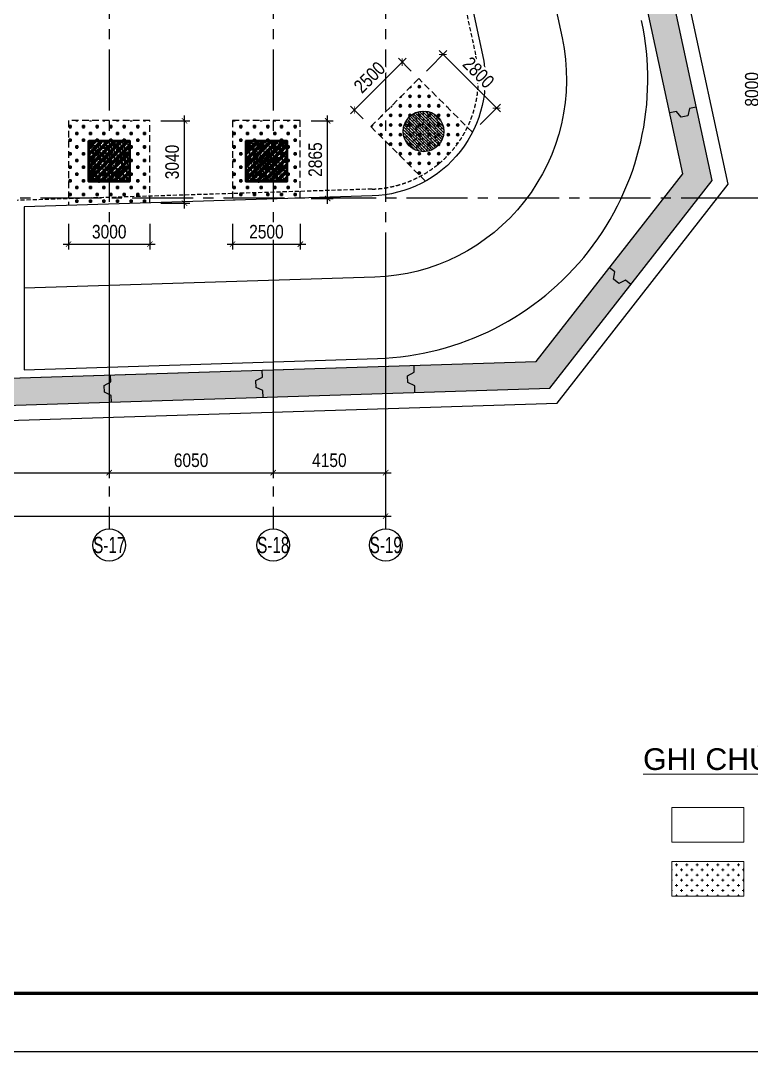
# Model space of a CAD drawing. Header units: millimetres. Extents: x -1534340 to 1713810, y -1348191 to 1114081.
# Drawn here: x 946265 to 973222, y -366824 to -328790 of the extents above; entities that cross this region are included whole.
import ezdxf
from ezdxf.enums import TextEntityAlignment as Align
from ezdxf.xclip import XClip

# ---------------------------------------------------------------- set-up
doc = ezdxf.new("R2010")
doc.units = ezdxf.units.MM
doc.header["$LTSCALE"] = 100
doc.header["$XCLIPFRAME"] = 0
doc.header["$PDMODE"] = 32
doc.header["$PDSIZE"] = 2.5
for name, pattern in [('CENTER2', [1.125, 0.75, -0.125, 0.125, -0.125]), ('DASHED', [4.5, 3, -1.5]), ('HIDDEN', [0.375, 0.25, -0.125]), ('Xref_ST_MBDV Cot vach 30.7.2022$0$DASHDOT', [1, 0.5, -0.25, 0, -0.25])]:
    doc.linetypes.add(name, pattern=pattern)
for name, color, linetype, lineweight in [('0-Hatch', 250, 'Continuous', 40), ('ccu12-Tencaukien', 9, 'Continuous', 15), ('KT-Net cot vach', 6, 'Continuous', 50), ('KT-Net thay', 7, 'Continuous', 15)]:
    doc.layers.add(name, color=color, linetype=linetype, lineweight=lineweight)
for name, color, linetype in [('0-khuat', 3, 'HIDDEN'), ('ccu11-Dim', 8, 'Continuous'), ('ccu11-Khuat', 9, 'DASHED'), ('ccu11-Manh', 8, 'Continuous'), ('ccu11-Thay', 7, 'Continuous'), ('ccu12-Hatch', 250, 'Continuous'), ('ccu12-Manh', 8, 'Continuous'), ('ccu12-Truc', 13, 'CENTER2'), ('KC-Betong', 6, 'Continuous'), ('KC2-DIM', 251, 'Continuous'), ('KT-Dim', 8, 'Continuous'), ('Xref_ST_MBDV Cot vach 30.7.2022$0$Xref_ST_MBDV Cot vach 30.7.2022|Xref_ST_MBDV Cot vach 30.7.2022|Xref_ST_MBDV Cot vach 30.7.2022|Xref_ST_MBDV Cot vach 30.7.2022|A-CORE-OTLN', 2, 'Continuous'), ('Xref_ST_MBDV Cot vach 30.7.2022$0$Xref_ST_MBDV Cot vach 30.7.2022|Xref_ST_MBDV Cot vach 30.7.2022|Xref_ST_MBDV Cot vach 30.7.2022|Xref_ST_MBDV Cot vach 30.7.2022|A-WALL-PATT', 251, 'Continuous'), ('Xref_ST_MBDV Cot vach 30.7.2022$0$Xref_ST_MBDV Cot vach 30.7.2022|Xref_ST_MBDV Cot vach 30.7.2022|Xref_ST_MBDV Cot vach 30.7.2022|Xref_ST_MBDV Cot vach 30.7.2022|ccu12-Thay', 7, 'Continuous'), ('Xref_ST_MBDV Cot vach 30.7.2022$0$Xref_ST_MBDV Cot vach 30.7.2022|Xref_ST_MBDV Cot vach 30.7.2022|Xref_ST_MBDV Cot vach 30.7.2022|Xref_ST_MBDV Cot vach 30.7.2022|Site_plot line', 1, 'Xref_ST_MBDV Cot vach 30.7.2022$0$DASHDOT'), ('Xref_ST_MBDV Cot vach 30.7.2022|Xref_ST_MBDV Cot vach 30.7.2022|Xref_ST_MBDV Cot vach 30.7.2022|Xref_ST_MBDV Cot vach 30.7.2022|A-GRID-SYM', 50, 'Continuous')]:
    doc.layers.add(name, color=color, linetype=linetype)
doc.styles.add('Arial', font='arial.ttf', dxfattribs={"width": 0.7})
doc.styles.add('Arial Narrow', font='ARIALN.TTF')
doc.styles.add('HBA-Text', font='GOTHIC.TTF')
doc.dimstyles.new('ccu12-200', dxfattribs={"dimscale": 200, "dimtxt": 2.5, "dimasz": 1, "dimexe": 1, "dimexo": 2, "dimgap": 1, "dimtad": 1, "dimdec": 0, "dimrnd": 5, "dimdsep": 46, "dimtxsty": 'Arial Narrow', "dimblk": 'ARCHTICK', "dimcen": -1, "dimdle": 1, "dimclrd": 256, "dimclre": 256, "dimclrt": 3, "dimadec": 0, "dimazin": 2, "dimtfac": 0.1, "dimtdec": 0, "dimtmove": 0, "dimatfit": 1, "dimldrblk": 'ARCHTICK', "dimfxl": 1, "dimtvp": 0.833333, "dimtolj": 1, "dimtzin": 12, "dimarcsym": 0})

# ---------------------------------------------------------------- blocks, each defined once
blk = doc.blocks.new('Khung ten_A1', base_point=(-3406704, 253379))
at = {"layer": 'Defpoints', "color": 1}
blk.add_lwpolyline([(84100, 0), (84100, 59471), (0, 59471), (0, 0)], close=True, dxfattribs=at)
at = {"layer": 'KT-Net thay', "const_width": 60}
blk.add_lwpolyline([(2700, 1071), (83100, 1071), (83100, 58471), (2700, 58471)], close=True, dxfattribs=at)
blk = doc.blocks.new('Xref_ST_MBDV Cot vach 30.7.2022$0$Tuong Vay01-flat-1')
at = {"layer": 'Xref_ST_MBDV Cot vach 30.7.2022$0$Xref_ST_MBDV Cot vach 30.7.2022|Xref_ST_MBDV Cot vach 30.7.2022|Xref_ST_MBDV Cot vach 30.7.2022|Xref_ST_MBDV Cot vach 30.7.2022|A-WALL-PATT'}
h = blk.add_hatch(dxfattribs=at)
h.set_pattern_fill('ACET-2D-VATLIEU04', color=256, scale=50, pattern_type=2)
h.set_pattern_definition([(50, (-11139561.84, -1407213.45), (-225.902474, 189.5546825), [37.5, -412.5]), (355, (-11139561.84, -1407213.45), (32.127212, 367.215716), [30, -330]), (100.4514, (-11139531.95, -1407216.06), (-341.231527, -62.944187), [31.870095, -350.571056]), (46.1842, (-11139561.84, -1407113.45), (-319.180497, 306.252097), [56.25, -618.75]), (96.6356, (-11139517.37, -1407120.34), (-516.995922, -60.144022), [47.805144, -525.8565]), (351.1842, (-11139561.84, -1407113.45), (84.740774, 546.39543), [45, -495]), (21, (-11139511.84, -1407138.45), (-105.680822, 275.3079534), [37.5, -412.5]), (326, (-11139511.84, -1407138.45), (206.128805, 305.59852), [30, -330]), (71.4514, (-11139486.97, -1407155.22), (-328.963765, 110.380101), [31.870095, -350.571056]), (37.5, (-11139561.84, -1407213.45), (-78.1345294, 101.8269012), [0, -326, 0, -335, 0, -331.25]), (7.5, (-11139561.84, -1407213.45), (-23.2793464, 176.824191), [0, -191, 0, -318.5, 0, -126.25]), (327.5, (-11139673.34, -1407213.45), (71.9444175, 112.9301145), [0, -125, 0, -390, 0, -517.5000003]), (317.5, (-11139723.34, -1407213.45), (158.0205496, 172.449169), [0, -162.5, 0, -259, 0, -367.5]), (45, (-11139561.84, -1407213.45), (-150.260191, 150.260191), []), (45, (-11139561.84, -1407152.2), (-150.260191, 150.260191), [])])
h.paths.add_polyline_path([(-82665, -118500), (-81837, -121132), (-80903, -123728), (-79863, -126284), (-78720, -128795), (-77475, -131258), (-76131, -133667), (-74689, -136020), (-73153, -138312), (-71525, -140539), (-69807, -142699), (-68002, -144786), (-66114, -146798), (-64145, -148731), (-62100, -150582), (-59980, -152349), (-57790, -154027), (-55533, -155614), (-53213, -157109), (-50835, -158507), (-48401, -159807), (-45916, -161007), (-43385, -162104), (-40811, -163097), (-38198, -163985), (-35551, -164765), (-32875, -165436), (-30174, -165998), (-27451, -166448), (-24702, -166789), (-4397, -168938), (36420, -167648), (41836, -160719), (12445, -24368), (8473, -9249), (-4719, -5521), (-10557, -9947), (-34021, -27848), (-39777, -32009), (-41249, -35294), (-45787, -38574), (-49368, -38942), (-57644, -44924), (-59845, -46601), (-61969, -48362), (-64020, -50208), (-65993, -52137), (-67887, -54144), (-69696, -56226), (-71420, -58381), (-73054, -60604), (-74596, -62892), (-76043, -65242), (-77394, -67648), (-78645, -70107), (-79794, -72615), (-80841, -75168), (-81782, -77762), (-82617, -80392), (-83343, -83054), (-83961, -85743), (-84468, -88455), (-84865, -91186), (-85149, -93930), (-85321, -96684), (-85381, -99530), (-85329, -102201), (-85163, -104955), (-84886, -107701), (-84496, -110432), (-83996, -113146), (-83385, -115836)], flags=16)
h.paths.add_polyline_path([(-83625, -118781), (-82785, -121452), (-81837, -124086), (-80781, -126680), (-79621, -129228), (-78358, -131727), (-76994, -134172), (-75531, -136560), (-73973, -138886), (-72320, -141146), (-70577, -143337), (-68746, -145455), (-66829, -147497), (-64832, -149459), (-62755, -151337), (-60604, -153130), (-58382, -154833), (-56092, -156444), (-53738, -157960), (-51324, -159379), (-48854, -160699), (-46333, -161916), (-43764, -163030), (-41151, -164038), (-38500, -164938), (-35814, -165730), (-33098, -166411), (-30357, -166981), (-27595, -167438), (-24816, -167783), (-4434, -169940), (36920, -168633), (42913, -160966), (13418, -24135), (9295, -8442), (-4926, -4424), (-11163, -9151), (-34617, -27045), (-40580, -31355), (-42052, -34640), (-46156, -37607), (-49737, -37975), (-58240, -44121), (-60467, -45819), (-62623, -47605), (-64704, -49479), (-66707, -51435), (-68628, -53472), (-70465, -55586), (-72214, -57772), (-73872, -60029), (-75437, -62350), (-76905, -64734), (-78276, -67176), (-79545, -69672), (-80712, -72217), (-81774, -74808), (-82729, -77440), (-83576, -80109), (-84314, -82810), (-84940, -85539), (-85455, -88291), (-85857, -91062), (-86146, -93847), (-86321, -96642), (-86382, -99529), (-86328, -102241), (-86160, -105036), (-85879, -107821), (-85484, -110593), (-84976, -113347), (-84356, -116078)])
at = {"layer": 'Xref_ST_MBDV Cot vach 30.7.2022$0$Xref_ST_MBDV Cot vach 30.7.2022|Xref_ST_MBDV Cot vach 30.7.2022|Xref_ST_MBDV Cot vach 30.7.2022|Xref_ST_MBDV Cot vach 30.7.2022|A-CORE-OTLN', "color": 6}
for points in [[(-24816, -167783), (-4434, -169940), (36920, -168633), (42913, -160966), (13418, -24135)], [(-24702, -166789), (-4397, -168938), (36420, -167648), (41836, -160719), (12445, -24368)]]:
    blk.add_lwpolyline(points, dxfattribs=at)
at = {"layer": 'Xref_ST_MBDV Cot vach 30.7.2022$0$Xref_ST_MBDV Cot vach 30.7.2022|Xref_ST_MBDV Cot vach 30.7.2022|Xref_ST_MBDV Cot vach 30.7.2022|Xref_ST_MBDV Cot vach 30.7.2022|ccu12-Thay', "ltscale": 10}
for points in [[(42328, -158255), (42084, -158307), (42015, -158578), (41770, -158631), (41595, -158413), (41351, -158465)], [(39916, -164799), (39719, -164645), (39467, -164765), (39270, -164611), (39325, -164337), (39128, -164183)], [(26351, -168967), (26343, -168717), (26089, -168600), (26081, -168350), (26327, -168217), (26319, -167967)], [(31948, -168790), (31940, -168540), (31686, -168423), (31678, -168173), (31924, -168040), (31917, -167791)], [(20754, -169144), (20746, -168894), (20492, -168777), (20484, -168527), (20730, -168394), (20722, -168144)]]:
    blk.add_lwpolyline(points, dxfattribs=at)
at = {"layer": 'Xref_ST_MBDV Cot vach 30.7.2022$0$Xref_ST_MBDV Cot vach 30.7.2022|Xref_ST_MBDV Cot vach 30.7.2022|Xref_ST_MBDV Cot vach 30.7.2022|Xref_ST_MBDV Cot vach 30.7.2022|Site_plot line', "ltscale": 5000}
for p, q in [((43505, -161101), (13953, -24007)), ((37194, -169175), (43505, -161101)), ((-4454, -170491), (37194, -169175))]:
    blk.add_line(p, q, dxfattribs=at)
blk = doc.blocks.new('GRID-SYM-flat-73')
at = {"layer": 'Xref_ST_MBDV Cot vach 30.7.2022|Xref_ST_MBDV Cot vach 30.7.2022|Xref_ST_MBDV Cot vach 30.7.2022|Xref_ST_MBDV Cot vach 30.7.2022|A-GRID-SYM'}
blk.add_circle((0, 0, 0), 900, dxfattribs=at)
at = {"layer": 'Xref_ST_MBDV Cot vach 30.7.2022|Xref_ST_MBDV Cot vach 30.7.2022|Xref_ST_MBDV Cot vach 30.7.2022|Xref_ST_MBDV Cot vach 30.7.2022|A-GRID-SYM', "style": 'HBA-Text'}
blk.add_attdef('GRID', text='', height=900, rotation=359.6303, dxfattribs=at).set_placement((0, 0, 0), align=Align.MIDDLE_CENTER)
blk = doc.blocks.new('_ARCHTICK')
at = {"color": 0, "linetype": 'ByBlock', "const_width": 0.15}
blk.add_lwpolyline([(-0.5, -0.5), (0.5, 0.5)], dxfattribs=at)
blk = doc.blocks.new('*D1145')
at = {"layer": 'Defpoints', "color": 0, "transparency": 16777216}
for p in [(420808, -72696), (420808, -92196), (424766, -92196)]:
    blk.add_point(p, dxfattribs=at)
at = {"layer": 'KT-Dim', "lineweight": -2, "transparency": 16777216}
for p, q in [((424766, -72496), (424766, -92396)), ((421208, -72696), (424966, -72696)), ((421208, -92196), (424966, -92196))]:
    blk.add_line(p, q, dxfattribs=at)
at = {"layer": 'KT-Dim', "lineweight": -2, "transparency": 16777216, "xscale": 200, "yscale": 200, "zscale": 200}
for p, rotation in [((424766, -72696), 90), ((424766, -92196), 270)]:
    blk.add_blockref('_ARCHTICK', p, dxfattribs=dict(at, rotation=rotation))
at = {"layer": 'KT-Dim', "color": 3, "transparency": 16777216, "insert": (424311, -82446), "char_height": 500, "attachment_point": 5, "rotation": 90, "style": 'Arial Narrow'}
blk.add_mtext('\\A1;19500', dxfattribs=at)
blk = doc.blocks.new('*D1146')
at = {"layer": 'Defpoints', "color": 0, "transparency": 16777216}
for p in [(420808, -84196), (420808, -92196), (423166, -92196)]:
    blk.add_point(p, dxfattribs=at)
at = {"layer": 'KT-Dim', "lineweight": -2, "transparency": 16777216}
for p, q in [((423166, -83996), (423166, -92396)), ((421208, -84196), (423366, -84196)), ((421208, -92196), (423366, -92196))]:
    blk.add_line(p, q, dxfattribs=at)
at = {"layer": 'KT-Dim', "lineweight": -2, "transparency": 16777216, "xscale": 200, "yscale": 200, "zscale": 200}
for p, rotation in [((423166, -84196), 90), ((423166, -92196), 270)]:
    blk.add_blockref('_ARCHTICK', p, dxfattribs=dict(at, rotation=rotation))
at = {"layer": 'KT-Dim', "color": 3, "transparency": 16777216, "insert": (422711, -88196), "char_height": 500, "attachment_point": 5, "rotation": 90, "style": 'Arial Narrow'}
blk.add_mtext('\\A1;8000', dxfattribs=at)
blk = doc.blocks.new('*D1147')
at = {"layer": 'Defpoints', "color": 0, "transparency": 16777216}
for p in [(362499, -94047), (409199, -94047), (409199, -103941)]:
    blk.add_point(p, dxfattribs=at)
at = {"layer": 'KT-Dim', "lineweight": -2, "transparency": 16777216}
for p, q in [((362499, -94447), (362499, -104141)), ((409199, -94447), (409199, -104141)), ((362299, -103941), (409399, -103941))]:
    blk.add_line(p, q, dxfattribs=at)
at = {"layer": 'KT-Dim', "lineweight": -2, "transparency": 16777216, "xscale": 200, "yscale": 200, "zscale": 200, "rotation": 180}
blk.add_blockref('_ARCHTICK', (362499, -103941), dxfattribs=at)
at = {"layer": 'KT-Dim', "lineweight": -2, "transparency": 16777216, "xscale": 200, "yscale": 200, "zscale": 200}
blk.add_blockref('_ARCHTICK', (409199, -103941), dxfattribs=at)
at = {"layer": 'KT-Dim', "color": 3, "transparency": 16777216, "insert": (385849, -103485), "char_height": 500, "attachment_point": 5, "style": 'Arial Narrow'}
blk.add_mtext('\\A1;46700', dxfattribs=at)
blk = doc.blocks.new('*D1134')
at = {"layer": 'Defpoints', "color": 0, "transparency": 16777216}
for p in [(390299, -94047), (398999, -94047), (398999, -102341)]:
    blk.add_point(p, dxfattribs=at)
at = {"layer": 'KT-Dim', "lineweight": -2, "transparency": 16777216}
for p, q in [((390299, -94447), (390299, -102541)), ((398999, -94447), (398999, -102541)), ((390099, -102341), (399199, -102341))]:
    blk.add_line(p, q, dxfattribs=at)
at = {"layer": 'KT-Dim', "lineweight": -2, "transparency": 16777216, "xscale": 200, "yscale": 200, "zscale": 200, "rotation": 180}
blk.add_blockref('_ARCHTICK', (390299, -102341), dxfattribs=at)
at = {"layer": 'KT-Dim', "lineweight": -2, "transparency": 16777216, "xscale": 200, "yscale": 200, "zscale": 200}
blk.add_blockref('_ARCHTICK', (398999, -102341), dxfattribs=at)
at = {"layer": 'KT-Dim', "color": 3, "transparency": 16777216, "insert": (394649, -101885), "char_height": 500, "attachment_point": 5, "style": 'Arial Narrow'}
blk.add_mtext('\\A1;8700', dxfattribs=at)
blk = doc.blocks.new('*D1135')
at = {"layer": 'Defpoints', "color": 0, "transparency": 16777216}
for p in [(398999, -94047), (405049, -94095), (405049, -102341)]:
    blk.add_point(p, dxfattribs=at)
at = {"layer": 'KT-Dim', "lineweight": -2, "transparency": 16777216}
for p, q in [((398999, -94447), (398999, -102541)), ((405049, -94495), (405049, -102541)), ((398799, -102341), (405249, -102341))]:
    blk.add_line(p, q, dxfattribs=at)
at = {"layer": 'KT-Dim', "lineweight": -2, "transparency": 16777216, "xscale": 200, "yscale": 200, "zscale": 200, "rotation": 180}
blk.add_blockref('_ARCHTICK', (398999, -102341), dxfattribs=at)
at = {"layer": 'KT-Dim', "lineweight": -2, "transparency": 16777216, "xscale": 200, "yscale": 200, "zscale": 200}
blk.add_blockref('_ARCHTICK', (405049, -102341), dxfattribs=at)
at = {"layer": 'KT-Dim', "color": 3, "transparency": 16777216, "insert": (402024, -101885), "char_height": 500, "attachment_point": 5, "style": 'Arial Narrow'}
blk.add_mtext('\\A1;6050', dxfattribs=at)
blk = doc.blocks.new('*D1136')
at = {"layer": 'Defpoints', "color": 0, "transparency": 16777216}
for p in [(405049, -94095), (409199, -94095), (409199, -102341)]:
    blk.add_point(p, dxfattribs=at)
at = {"layer": 'KT-Dim', "lineweight": -2, "transparency": 16777216}
for p, q in [((405049, -94495), (405049, -102541)), ((409199, -94495), (409199, -102541)), ((404849, -102341), (409399, -102341))]:
    blk.add_line(p, q, dxfattribs=at)
at = {"layer": 'KT-Dim', "lineweight": -2, "transparency": 16777216, "xscale": 200, "yscale": 200, "zscale": 200, "rotation": 180}
blk.add_blockref('_ARCHTICK', (405049, -102341), dxfattribs=at)
at = {"layer": 'KT-Dim', "lineweight": -2, "transparency": 16777216, "xscale": 200, "yscale": 200, "zscale": 200}
blk.add_blockref('_ARCHTICK', (409199, -102341), dxfattribs=at)
at = {"layer": 'KT-Dim', "color": 3, "transparency": 16777216, "insert": (407124, -101885), "char_height": 500, "attachment_point": 5, "style": 'Arial Narrow'}
blk.add_mtext('\\A1;4150', dxfattribs=at)
blk = doc.blocks.new('*U151')
h = blk.add_hatch()
h.set_pattern_fill('VATLIEU04', color=250, scale=40, style=0, pattern_type=2)
h.set_pattern_definition([(50, (550, -550), (286.904, -25.1), [30, -330]), (355, (550, -550), (-55.5, 300.877), [24, -264]), (100.451, (573.9, -552.1), (231.404, 275.776), [25.496, -280.457]), (46.184, (550, -470), (426.9, -66.21), [45, -495]), (96.636, (585.57, -475.5), (373.87, 389.65), [38.24, -420.69]), (351.184, (550, -470), (373.86, 389.65), [36, -396]), (21, (590, -490), (238.763, -161.048), [30, -330]), (326, (590, -490), (97.326, 290.06), [24, -264]), (71.451, (609.9, -503.42), (336.09, 129.01), [25.496, -280.457]), (37.5, (550, -550), (4.864, 133.1575), [0, -260.8, 0, -268, 0, -265]), (7.5, (550, -550), (105.228, 157.765), [0, -152.8, 0, -254.8, 0, -101]), (327.5, (460.8, -550), (213.529, -9.022), [0, -100, 0, -312, 0, -414]), (317.5, (420.8, -550), (233.274, 40.042), [0, -130, 0, -207.2, 0, -294]), (45, (550, -550), (-120.208, 120.208), []), (45, (550, -501), (-120.208, 120.208), [])])
h.paths.add_polyline_path([(-475, 475), (1025, 475), (1025, -1025), (-475, -1025)])
at = {"color": 6, "ltscale": 0.25}
blk.add_lwpolyline([(-475, 475), (1025, 475), (1025, -1025), (-475, -1025)], close=True, dxfattribs=at)
at = {"layer": 'Defpoints', "linetype": 'ByBlock', "ltscale": 30}
for p, q in [((1025, 475), (-475, -1025)), ((-475, 475), (1025, -1025))]:
    blk.add_line(p, q, dxfattribs=at)
blk = doc.blocks.new('MBDV-B1-T1-PN')
at = {"layer": 'ccu12-Hatch', "ltscale": 0.5}
h = blk.add_hatch(dxfattribs=at)
h.set_pattern_fill('BETONG', color=256, scale=50, angle=90, pattern_type=2)
h.set_pattern_definition([(90, (-625896.84, 300674.6), (-259.80762, 2e-14), [6.25, -143.75]), (90, (-625907.66, 300674.6), (-259.80762, 2e-14), [6.25, -143.75]), (210, (-625896.84, 300674.6), (129.90381, -225), [6.25, -143.75]), (210, (-625902.25, 300683.97), (129.90381, -225), [6.25, -143.75]), (90, (-626026.74, 300749.6), (-259.80762, 2e-14), [6.25, -143.75]), (90, (-626037.57, 300749.6), (-259.80762, 2e-14), [6.25, -143.75]), (210, (-626026.74, 300749.6), (129.90381, -225), [6.25, -143.75]), (210, (-626032.15, 300758.97), (129.90381, -225), [6.25, -143.75]), (150, (-625896.84, 300680.85), (-129.90381, -225), [6.25, -143.75]), (150, (-625902.25, 300671.47), (-129.90381, -225), [6.25, -143.75]), (150, (-625766.93, 300755.85), (-129.90381, -225), [6.25, -143.75]), (150, (-625772.35, 300746.47), (-129.90381, -225), [6.25, -143.75]), (135, (-625896.84, 300674.595), (-53.0330086, -53.0330086), []), (140, (-625896.84, 300674.6), (31.37607, 358.63009), [37.5, -412.5]), (85, (-625896.84, 300674.6), (-376.09607, -69.37567), [30, -330]), (190.4514, (-625894.22, 300704.48), (-344.71977, 289.25469), [31.8701, -350.57106]), (136.1842, (-625996.84, 300674.6), (82.7595, 533.62052), [56.25, -618.75]), (186.6356, (-625989.94, 300719.06), (-487.05894, 467.33135), [47.80514, -525.8565]), (81.1842, (-625996.84, 300674.6), (-487.0593, 467.33097), [45, -495]), (111, (-625971.84, 300724.6), (201.30945, 298.45353), [37.5, -412.5]), (56, (-625971.84, 300724.6), (-362.57502, 121.65767), [30, -330]), (161.4514, (-625955.06, 300749.47), (-161.26525, 420.11131), [31.8701, -350.57106]), (127.5, (-625896.84, 300674.6), (-166.446927, 6.079928), [0, -326, 0, -335, 0, -331.25]), (97.5, (-625896.84, 300674.6), (-197.205856, 131.53477), [0, -191, 0, -318.5, 0, -126.25]), (57.5, (-625896.84, 300563.1), (11.277436, 266.911218), [0, -125, 0, -390, 0, -517.5]), (47.5, (-625896.84, 300513.1), (-50.05249, 291.593085), [0, -162.5, 0, -259, 0, -367.5])])
edge = h.paths.add_edge_path()
edge.add_arc((101637, -32127), 750, 0, 360)
at = {"layer": 'KC-Betong', "ltscale": 0.5}
blk.add_circle((101637, -32127, 0), 750, dxfattribs=at)
at = {"layer": 'KT-Net cot vach'}
for p in [(89762, -32952), (95562, -32952)]:
    blk.add_blockref('*U151', p, dxfattribs=at)
blk = doc.blocks.new('*D1271')
at = {"layer": 'Defpoints', "color": 0, "ltscale": 0.5, "transparency": 16777216}
for p in [(948033, -335886), (951033, -335886), (951033, -337037)]:
    blk.add_point(p, dxfattribs=at)
at = {"layer": 'KC2-DIM', "lineweight": -2, "ltscale": 0.5, "transparency": 16777216}
for p, q in [((948033, -336286), (948033, -337237)), ((951033, -336286), (951033, -337237)), ((947833, -337037), (951233, -337037))]:
    blk.add_line(p, q, dxfattribs=at)
at = {"layer": 'KC2-DIM', "lineweight": -2, "ltscale": 0.5, "transparency": 16777216, "xscale": 200, "yscale": 200, "zscale": 200, "rotation": 180}
blk.add_blockref('_ARCHTICK', (948033, -337037), dxfattribs=at)
at = {"layer": 'KC2-DIM', "lineweight": -2, "ltscale": 0.5, "transparency": 16777216, "xscale": 200, "yscale": 200, "zscale": 200}
blk.add_blockref('_ARCHTICK', (951033, -337037), dxfattribs=at)
at = {"layer": 'KC2-DIM', "color": 3, "ltscale": 0.5, "transparency": 16777216, "insert": (949533, -336582), "char_height": 500, "attachment_point": 5, "style": 'Arial Narrow', "bg_fill": 3, "box_fill_scale": 1.1, "bg_fill_color": 256, "bg_fill_true_color": 13158600, "bg_fill_transparency": 0}
blk.add_mtext('\\A1;3000', dxfattribs=at)
blk = doc.blocks.new('*D1272')
at = {"layer": 'Defpoints', "color": 0, "ltscale": 0.5, "transparency": 16777216}
for p in [(951033, -332486), (952311, -332486), (951034, -335528)]:
    blk.add_point(p, dxfattribs=at)
at = {"layer": 'KC2-DIM', "lineweight": -2, "ltscale": 0.5, "transparency": 16777216}
for p, q in [((952311, -335728), (952311, -332286)), ((951433, -332486), (952511, -332486)), ((951434, -335528), (952511, -335528))]:
    blk.add_line(p, q, dxfattribs=at)
at = {"layer": 'KC2-DIM', "lineweight": -2, "ltscale": 0.5, "transparency": 16777216, "xscale": 200, "yscale": 200, "zscale": 200}
for p, rotation in [((952311, -332486), 90), ((952311, -335528), 270)]:
    blk.add_blockref('_ARCHTICK', p, dxfattribs=dict(at, rotation=rotation))
at = {"layer": 'KC2-DIM', "color": 3, "ltscale": 0.5, "transparency": 16777216, "insert": (951856, -334007), "char_height": 500, "attachment_point": 5, "rotation": 90, "style": 'Arial Narrow', "bg_fill": 3, "box_fill_scale": 1.1, "bg_fill_color": 256, "bg_fill_true_color": 13158600, "bg_fill_transparency": 0}
blk.add_mtext('\\A1;3040', dxfattribs=at)
blk = doc.blocks.new('*D1273')
at = {"layer": 'Defpoints', "color": 0, "ltscale": 0.5, "transparency": 16777216}
for p in [(954083, -335886), (956583, -335886), (956583, -337037)]:
    blk.add_point(p, dxfattribs=at)
at = {"layer": 'KC2-DIM', "lineweight": -2, "ltscale": 0.5, "transparency": 16777216}
for p, q in [((954083, -336286), (954083, -337237)), ((956583, -336286), (956583, -337237)), ((953883, -337037), (956783, -337037))]:
    blk.add_line(p, q, dxfattribs=at)
at = {"layer": 'KC2-DIM', "lineweight": -2, "ltscale": 0.5, "transparency": 16777216, "xscale": 200, "yscale": 200, "zscale": 200, "rotation": 180}
blk.add_blockref('_ARCHTICK', (954083, -337037), dxfattribs=at)
at = {"layer": 'KC2-DIM', "lineweight": -2, "ltscale": 0.5, "transparency": 16777216, "xscale": 200, "yscale": 200, "zscale": 200}
blk.add_blockref('_ARCHTICK', (956583, -337037), dxfattribs=at)
at = {"layer": 'KC2-DIM', "color": 3, "ltscale": 0.5, "transparency": 16777216, "insert": (955333, -336582), "char_height": 500, "attachment_point": 5, "style": 'Arial Narrow', "bg_fill": 3, "box_fill_scale": 1.1, "bg_fill_color": 256, "bg_fill_true_color": 13158600, "bg_fill_transparency": 0}
blk.add_mtext('\\A1;2500', dxfattribs=at)
blk = doc.blocks.new('*D1295')
at = {"layer": 'Defpoints', "color": 0, "ltscale": 0.5, "transparency": 16777216}
for p in [(956583, -332486), (957591, -332486), (956583, -335352)]:
    blk.add_point(p, dxfattribs=at)
at = {"layer": 'KC2-DIM', "lineweight": -2, "ltscale": 0.5, "transparency": 16777216}
for p, q in [((957591, -335552), (957591, -332286)), ((956983, -332486), (957791, -332486)), ((956983, -335352), (957791, -335352))]:
    blk.add_line(p, q, dxfattribs=at)
at = {"layer": 'KC2-DIM', "lineweight": -2, "ltscale": 0.5, "transparency": 16777216, "xscale": 200, "yscale": 200, "zscale": 200}
for p, rotation in [((957591, -332486), 90), ((957591, -335352), 270)]:
    blk.add_blockref('_ARCHTICK', p, dxfattribs=dict(at, rotation=rotation))
at = {"layer": 'KC2-DIM', "color": 3, "ltscale": 0.5, "transparency": 16777216, "insert": (957136, -333919), "char_height": 500, "attachment_point": 5, "rotation": 90, "style": 'Arial Narrow', "bg_fill": 3, "box_fill_scale": 1.1, "bg_fill_color": 256, "bg_fill_true_color": 13158600, "bg_fill_transparency": 0}
blk.add_mtext('\\A1;2865', dxfattribs=at)
blk = doc.blocks.new('*D1405')
at = {"layer": 'Defpoints', "color": 0, "ltscale": 0.5, "transparency": 16777216}
for p in [(960341, -330320), (960953, -330932), (959185, -332699)]:
    blk.add_point(p, dxfattribs=at)
at = {"layer": 'KC2-DIM', "lineweight": -2, "ltscale": 0.5, "transparency": 16777216}
for p, q in [((958432, -332229), (960483, -330178)), ((960670, -330649), (960200, -330178)), ((958902, -332416), (958432, -331946))]:
    blk.add_line(p, q, dxfattribs=at)
at = {"layer": 'KC2-DIM', "lineweight": -2, "ltscale": 0.5, "transparency": 16777216, "xscale": 200, "yscale": 200, "zscale": 200}
for p, rotation in [((960341, -330320), 45), ((958573, -332088), 225)]:
    blk.add_blockref('_ARCHTICK', p, dxfattribs=dict(at, rotation=rotation))
at = {"layer": 'KC2-DIM', "color": 3, "ltscale": 0.5, "transparency": 16777216, "insert": (959135, -330882), "char_height": 500, "attachment_point": 5, "rotation": 45, "style": 'Arial Narrow', "bg_fill": 3, "box_fill_scale": 1.1, "bg_fill_color": 256, "bg_fill_true_color": 13158600, "bg_fill_transparency": 0}
blk.add_mtext('\\A1;2500', dxfattribs=at)
blk = doc.blocks.new('*D1406')
at = {"layer": 'Defpoints', "color": 0, "ltscale": 0.5, "transparency": 16777216}
for p in [(960953, -330932), (963825, -332019), (962933, -332912)]:
    blk.add_point(p, dxfattribs=at)
at = {"layer": 'KC2-DIM', "lineweight": -2, "ltscale": 0.5, "transparency": 16777216}
for p, q in [((961236, -330649), (961987, -329897)), ((961704, -329897), (963967, -332160)), ((963216, -332629), (963967, -331877))]:
    blk.add_line(p, q, dxfattribs=at)
at = {"layer": 'KC2-DIM', "lineweight": -2, "ltscale": 0.5, "transparency": 16777216, "xscale": 200, "yscale": 200, "zscale": 200}
for p, rotation in [((961845, -330039), 135.0000000000017), ((963825, -332019), 315.0000000000017)]:
    blk.add_blockref('_ARCHTICK', p, dxfattribs=dict(at, rotation=rotation))
at = {"layer": 'KC2-DIM', "color": 3, "ltscale": 0.5, "transparency": 16777216, "insert": (963157, -330707), "char_height": 500, "attachment_point": 5, "rotation": 315, "style": 'Arial Narrow', "bg_fill": 3, "box_fill_scale": 1.1, "bg_fill_color": 256, "bg_fill_true_color": 13158600, "bg_fill_transparency": 0}
blk.add_mtext('\\A1;2800', dxfattribs=at)
blk = doc.blocks.new('Grid-ST-flat-3')
at = {"layer": 'ccu12-Truc', "ltscale": 30}
for p, q in [((398999.4, -66474.8), (398999.4, -104409.6)), ((405049.4, -66474.8), (405049.4, -104409.6)), ((409199.4, -66474.8), (409199.4, -104409.6)), ((366096.2, -92196.3), (425824, -92196.3))]:
    blk.add_line(p, q, dxfattribs=at)
at = {"layer": 'KT-Dim'}
ref = blk.add_blockref('GRID-SYM-flat-73', (399004.2, -105009.6), dxfattribs=dict(at, xscale=0.6666666666666665, yscale=0.6666666666666665, zscale=0.6666666666666665, rotation=0.325197994598278))
ref.add_attrib('GRID', 'S-17', dxfattribs={"layer": 'Xref_ST_MBDV Cot vach 30.7.2022|Xref_ST_MBDV Cot vach 30.7.2022|Xref_ST_MBDV Cot vach 30.7.2022|Xref_ST_MBDV Cot vach 30.7.2022|A-GRID-SYM', "height": 600, "style": 'HBA-Text', "width": 0.7}).set_placement((399004.2, -105009.6, 0), align=Align.MIDDLE_CENTER)
ref = blk.add_blockref('GRID-SYM-flat-73', (405054.2, -105009.6), dxfattribs=dict(at, xscale=0.6666666666666665, yscale=0.6666666666666665, zscale=0.6666666666666665, rotation=0.325197994598278))
ref.add_attrib('GRID', 'S-18', dxfattribs={"layer": 'Xref_ST_MBDV Cot vach 30.7.2022|Xref_ST_MBDV Cot vach 30.7.2022|Xref_ST_MBDV Cot vach 30.7.2022|Xref_ST_MBDV Cot vach 30.7.2022|A-GRID-SYM', "height": 600, "style": 'HBA-Text', "width": 0.7}).set_placement((405054.2, -105009.6, 0), align=Align.MIDDLE_CENTER)
ref = blk.add_blockref('GRID-SYM-flat-73', (409204.2, -105009.6), dxfattribs=dict(at, xscale=0.6666666666666665, yscale=0.6666666666666665, zscale=0.6666666666666665, rotation=0.325197994598278))
ref.add_attrib('GRID', 'S-19', dxfattribs={"layer": 'Xref_ST_MBDV Cot vach 30.7.2022|Xref_ST_MBDV Cot vach 30.7.2022|Xref_ST_MBDV Cot vach 30.7.2022|Xref_ST_MBDV Cot vach 30.7.2022|A-GRID-SYM', "height": 600, "style": 'HBA-Text', "width": 0.7}).set_placement((409204.2, -105009.6, 0), align=Align.MIDDLE_CENTER)
for base, p1, picture, middle in [((424766.4, -92196.3), (420808.2, -72696.3), '*D1145', (424311.1, -82446.3)), ((423166.4, -92196.3), (420808.2, -84196.3), '*D1146', (422711.1, -88196.3))]:
    dim = blk.add_linear_dim(base=base, p1=p1, p2=(420808.2, -92196.3), angle=90, dimstyle='ccu12-200', dxfattribs=at)
    dim.commit()
    dim.dimension.update_dxf_attribs({"geometry": picture, "text_midpoint": middle})
for base, p1, p2, picture, middle in [((409199.4, -103940.5), (362499.4, -94047.1), (409199.4, -94047.1), '*D1147', (385849.4, -103485.2)), ((398999.4, -102340.5), (390299.4, -94047.1), (398999.4, -94047.1), '*D1134', (394649.4, -101885.2)), ((405049.4, -102340.5), (398999.4, -94047.1), (405049.4, -94094.7), '*D1135', (402024.4, -101885.2)), ((409199.4, -102340.5), (405049.4, -94094.7), (409199.4, -94094.7), '*D1136', (407124.4, -101885.2))]:
    dim = blk.add_linear_dim(base=base, p1=p1, p2=p2, dimstyle='ccu12-200', dxfattribs=at)
    dim.commit()
    dim.dimension.update_dxf_attribs({"geometry": picture, "text_midpoint": middle})

msp = doc.modelspace()

# ---------------------------------------------------------------- hatches: boundary and pattern name
at = {"layer": '0-Hatch', "ltscale": 2}
h = msp.add_hatch(dxfattribs=at)
h.set_pattern_fill('CROSS', color=256, scale=1000, angle=135, style=0)
h.set_pattern_definition([(135, (7624796.3, -4806549.76), (-353.5533906, -9e-14), [125, -375]), (225, (7624796.3, -4806461.37), (6e-14, -353.5533906), [125, -375])])
edge = h.paths.add_edge_path()
edge.add_arc((959101, -330960.1), 4050, 298.20215, 334.1649)
edge.add_line((962746.2, -332725), (960952.7, -330931.5))
edge.add_line((960952.7, -330931.5), (959184.9, -332699.3))
edge.add_line((959184.9, -332699.3), (961015, -334529.3))
h = msp.add_hatch(dxfattribs=at)
h.set_pattern_fill('CROSS', color=256, scale=1000, angle=90, style=0)
h.set_pattern_definition([(90, (2498088.49, -8209265.07), (-250, 250), [125, -375]), (180, (2498150.99, -8209202.57), (-250, -250), [125, -375])])
h.paths.add_polyline_path([(951029.5, -332476.1), (948029.5, -332476.1), (948029.5, -335612.2), (951029.5, -335476.1)])
h = msp.add_hatch(dxfattribs=at)
h.set_pattern_fill('CROSS', color=256, scale=1000, angle=90, style=0)
h.set_pattern_definition([(90, (2503888.49, -8209265.07), (-250, 250), [125, -375]), (180, (2503950.99, -8209202.57), (-250, -250), [125, -375])])
h.paths.add_polyline_path([(954079.5, -335428.9), (956579.5, -335334.1), (956579.5, -332476.1), (954079.5, -332476.1)])
at = {"layer": 'ccu12-Tencaukien', "ltscale": 0.5}
h = msp.add_hatch(dxfattribs=at)
h.set_pattern_fill('CROSS', color=250, scale=30)
h.set_pattern_definition([(0, (1287973.44, -221443.04), (190.5, 190.5), [95.25, -285.75]), (90, (1288021.07, -221490.67), (-190.5, 190.5), [95.25, -285.75])])
h.paths.add_polyline_path([(970288.5, -359811.6), (972948.5, -359811.6), (972948.5, -361101.6), (970288.5, -361101.6)])

# ---------------------------------------------------------------- linework, layer by layer
at = {"layer": '0-khuat', "ltscale": 10}
for p, q in [((960952.7, -330931.5), (959184.9, -332699.3)), ((962932.7, -332911.5), (960952.7, -330931.5)), ((951029.5, -332476.1), (948029.5, -332476.1)), ((948029.5, -332476.1), (948029.5, -335612.2)), ((951029.5, -335517.4), (951029.5, -332476.1)), ((959184.9, -332699.3), (961199.1, -334713.5))]:
    msp.add_line(p, q, dxfattribs=at)
msp.add_lwpolyline([(956579.5, -335334.1), (956579.5, -332476.1), (954079.5, -332476.1), (954079.5, -335428.9)], dxfattribs=at)
at = {"layer": 'ccu11-Khuat', "ltscale": 0.5}
for p, q in [((960362.4, -317591.8), (963060.1, -330106.7)), ((959229, -335008.1), (946139.7, -335421.8))]:
    msp.add_line(p, q, dxfattribs=at)
msp.add_arc((959101, -330960.1), 4050, 271.81026, 12.16426, dxfattribs=at)
at = {"layer": 'ccu11-Thay', "ltscale": 0.5}
msp.add_lwpolyline([(965516.1, -313500.7, 0.3457873), (951856.5, -306842.8), (948923.8, -307474.9), (950188.1, -313340.2), (953120.8, -312708.1, -0.4142136), (960606.8, -317539.1), (963304.5, -330054, -0.4681895), (959236.9, -335258), (946389.7, -335664), (946389.7, -341669.9), (959429.9, -341257.7)], format="xyb", dxfattribs=at)
msp.add_arc((959101, -330960.1), 10300, 271.81026, 12.16426, dxfattribs=at)
at = {"layer": 'ccu12-Manh'}
msp.add_lwpolyline([(964362.5, -320725.4), (966237.1, -329421.9, -0.4681895), (959331.6, -338256.5), (946389.7, -338665.5)], format="xyb", dxfattribs=at)
at = {"layer": 'ccu12-Tencaukien', "color": 0, "ltscale": 20}
for points in [[(970288.5, -357819.5), (972948.5, -357819.5), (972948.5, -359109.5), (970288.5, -359109.5)], [(970288.5, -359811.6), (972948.5, -359811.6), (972948.5, -361101.6), (970288.5, -361101.6)]]:
    msp.add_lwpolyline(points, close=True, dxfattribs=at)
at = {"layer": 'Xref_ST_MBDV Cot vach 30.7.2022$0$Xref_ST_MBDV Cot vach 30.7.2022|Xref_ST_MBDV Cot vach 30.7.2022|Xref_ST_MBDV Cot vach 30.7.2022|Xref_ST_MBDV Cot vach 30.7.2022|A-CORE-OTLN', "color": 6}
msp.add_lwpolyline([(904156.4, -340511.3), (924461.5, -342660.2), (965278.2, -341370.2), (970694.7, -334440.6), (952467.9, -249882.9)], dxfattribs=at)

# ---------------------------------------------------------------- block references
ref = msp.add_blockref('Xref_ST_MBDV Cot vach 30.7.2022$0$Tuong Vay01-flat-1', (928861.7, -173724.8))
XClip(ref).set_block_clipping_path([(-91541.6736345236, -190955.6682973447), (52438.3255017358, -76158.0499385341)])
msp.add_blockref('Grid-ST-flat-3', (550530.1, -243129.8))
at = {"layer": 'ccu11-Dim', "xscale": 2.000000000621877, "yscale": 2.000000000621877, "zscale": 2.000000000621877}
msp.add_blockref('Khung ten_A1', (-5981488.3, 139934.6), dxfattribs=at)
at = {"layer": 'ccu11-Manh'}
msp.add_blockref('MBDV-B1-T1-PN', (859492.7, -300749.5), dxfattribs=at)

# ---------------------------------------------------------------- texts
at = {"layer": 'ccu12-Tencaukien', "color": 31, "style": 'Arial'}
msp.add_text('%%uGHI CHÚ:', height=800, dxfattribs=at).set_placement((971742.6, -356440), align=Align.CENTER)

# ---------------------------------------------------------------- next in the draw order: dimensions: what is measured, and where the dimension line sits
at = {"layer": 'KC2-DIM', "ltscale": 0.5}
dim = msp.add_aligned_dim(p1=(959184.9, -332699.3), p2=(960952.7, -330931.5), distance=864.9, dimstyle='ccu12-200', override={"dimfxl": 150, "dimtfill": 1}, dxfattribs=at)
dim.commit()
dim.dimension.update_dxf_attribs({"geometry": '*D1405', "text_midpoint": (959135.3, -330881.9)})
dim = msp.add_linear_dim(base=(957591, -332486.3, 0), p1=(956583, -335352.2, 0), p2=(956583, -332486.3, 0), angle=90, dimstyle='ccu12-200', override={"dimfxl": 150, "dimtfill": 1}, dxfattribs=at)
dim.commit()
dim.dimension.update_dxf_attribs({"geometry": '*D1295', "text_midpoint": (957135.7, -333919.3, 0)})
for base, p1, p2, picture, middle in [((951033, -337037.1, 0), (948033, -335886.3, 0), (951033, -335886.3, 0), '*D1271', (949533, -336581.8, 0)), ((956583, -337037.1, 0), (954083, -335886.3, 0), (956583, -335886.3, 0), '*D1273', (955333, -336581.8, 0))]:
    dim = msp.add_linear_dim(base=base, p1=p1, p2=p2, dimstyle='ccu12-200', override={"dimfxl": 150, "dimtfill": 1}, dxfattribs=at)
    dim.commit()
    dim.dimension.update_dxf_attribs({"geometry": picture, "text_midpoint": middle})

# ---------------------------------------------------------------- next in the draw order: dimensions: what is measured, and where the dimension line sits
dim = msp.add_aligned_dim(p1=(960952.7, -330931.5), p2=(962932.7, -332911.5), distance=1262.4, dimstyle='ccu12-200', override={"dimfxl": 150, "dimtfill": 1}, dxfattribs=at)
dim.commit()
dim.dimension.update_dxf_attribs({"geometry": '*D1406', "text_midpoint": (963157.3, -330706.9)})
dim = msp.add_linear_dim(base=(952311.4, -332486.3, 0), p1=(951034.3, -335527.6, 0), p2=(951033, -332486.3, 0), angle=90, dimstyle='ccu12-200', override={"dimfxl": 150, "dimtfill": 1}, dxfattribs=at)
dim.commit()
dim.dimension.update_dxf_attribs({"geometry": '*D1272', "text_midpoint": (951856.1, -334007, 0)})

doc.saveas('drawing.dxf')
